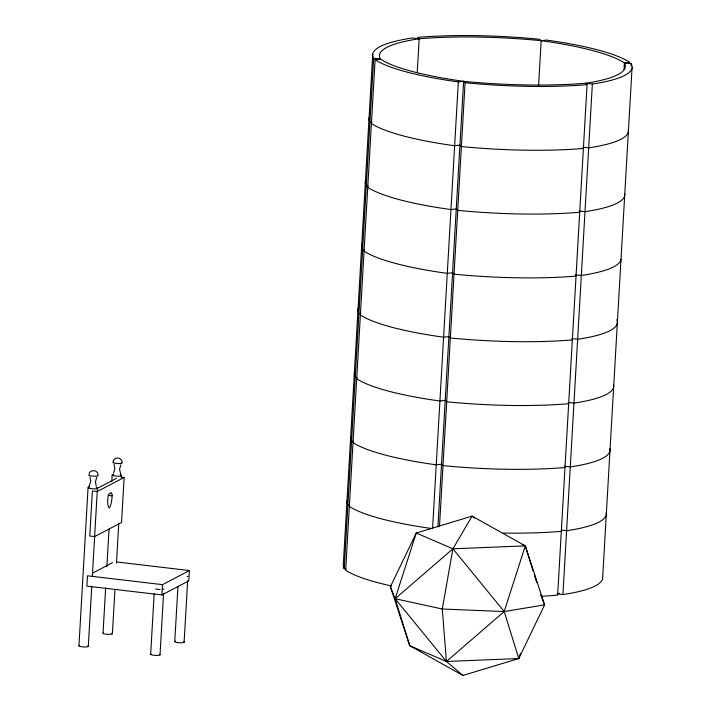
<?xml version="1.0" encoding="UTF-8"?>
<svg xmlns="http://www.w3.org/2000/svg" width="711" height="711" viewBox="0 0 711 711"><rect width="100%" height="100%" fill="white"/><g stroke="black" fill="none" stroke-linecap="round" stroke-linejoin="round"><path stroke-width="1.07" d="M78.948 645.766L88.066 487.613M88.297 646.379L91.746 586.655M92.377 575.599L97.238 491.541L124.149 477.437L121.554 522.487L94.643 536.592L89.764 536.014L92.359 490.963L97.238 491.541M97.291 490.439L97.416 488.226M103.042 633.137L105.655 587.793M106.872 566.783L109.041 529.18M111.778 481.623L112.16 474.984M112.391 633.759L114.942 589.517M116.48 562.97L118.773 523.163M121.385 477.819L121.519 475.606M150.67 654.2L154.154 593.721M161.895 594.947L162.49 584.646L189.402 570.542L188.806 580.843L161.895 594.947L86.875 586.113L87.471 575.812L162.49 584.646M160.019 654.822L163.566 593.241M174.764 641.58L177.937 586.593M184.113 642.193L187.668 580.611M372.733 54.187L343.297 564.703A149.55 28.28 3.3 0 0 344.213 568.818L346.141 569.04M344.213 568.818L373.648 58.293A149.55 28.28 3.3 0 1 412.424 37.976L419.179 38.767A149.55 28.28 3.3 0 1 541.178 40.687L546.466 40.074A149.55 28.28 3.3 0 1 629.679 62.31L624.391 62.915A149.55 28.28 3.3 0 1 585.606 83.24A149.55 28.28 3.3 0 1 463.616 81.321L458.319 81.925A149.55 28.28 3.3 0 1 375.106 59.697L345.67 570.213A149.55 28.28 3.3 0 0 391.503 585.953M417.215 72.877L419.179 38.767L417.721 37.372A149.55 28.28 3.3 0 1 539.711 39.283L541.178 40.687A149.55 28.28 3.3 0 1 624.391 62.915L631.146 63.714L631.013 65.91M458.319 81.925L432.564 528.637A149.55 28.28 3.3 0 1 349.35 506.401M437.923 526.931L463.616 81.321A149.55 28.28 3.3 0 1 380.403 59.084L373.648 58.293M439.514 526.131L465.074 82.725L463.616 81.321M538.574 85.791L541.178 40.687M631.146 63.714A149.55 28.28 3.3 0 1 592.361 84.031L585.606 83.24L587.073 84.636L557.637 595.16A149.55 28.28 3.3 0 1 541.649 596.236M557.14 593.872L562.925 594.556L592.361 84.031M624.009 69.518L624.391 62.915M632.052 67.821L602.617 578.345A149.55 28.28 3.3 0 1 562.925 594.556M390.41 586.708L395.147 598.715L409.74 645.704L446.419 661.47L518.79 658.537L544.626 604.857L525.287 545.87L472.104 516.124L416.237 533.037L390.41 586.708L409.74 645.704L462.923 675.45L518.79 658.537L520.461 653.32M89.026 473.784C90.297 469.287 97.398 469.722 98.056 474.379M113.12 461.155C114.391 456.666 121.501 457.102 122.15 461.75M96.758 477.401L95.443 481.747L96.252 486.235M113.547 473.162L114.862 468.816L114.053 464.327M120.861 464.781L119.537 469.127L120.79 474.441M88.813 486.742L90.768 481.445L89.959 476.957M97.167 488.448L116.391 478.37M92.279 573.297L112.454 562.721M375.106 59.697L380.403 59.084A149.55 28.28 3.3 0 1 419.179 38.767M371.897 122.336L369.969 122.105A149.55 28.28 3.3 0 1 369.053 117.999M582.896 147.168L588.681 147.844A149.55 28.28 3.3 0 0 628.302 129.598M368.218 186.149L366.289 185.927A149.55 28.28 3.3 0 1 365.374 181.812M579.216 210.98L585.002 211.665A149.55 28.28 3.3 0 0 624.622 193.419M364.539 249.97L362.61 249.739A149.55 28.28 3.3 0 1 362.397 243.642M575.537 274.793L581.322 275.477A149.55 28.28 3.3 0 0 621.014 259.266M360.859 313.782L358.931 313.551A149.55 28.28 3.3 0 1 358.717 307.454M571.857 338.614L577.643 339.289A149.55 28.28 3.3 0 0 616.793 319.666M357.18 377.594L355.251 377.372A149.55 28.28 3.3 0 1 354.336 373.257M568.178 402.426L573.964 403.11A149.55 28.28 3.3 0 0 613.584 384.864M353.5 441.415L351.572 441.184A149.55 28.28 3.3 0 1 350.656 437.078M564.498 466.238L570.284 466.923A149.55 28.28 3.3 0 0 609.905 448.677M121.226 477.09L124.149 477.437M349.821 505.228L347.892 504.997A149.55 28.28 3.3 0 1 346.977 500.891M561.779 530.175L566.605 530.735A149.55 28.28 3.3 0 0 606.225 512.489M108.188 495.398L112.098 495.86A10.434 3.084 -83.3 0 1 109.343 507.992A10.532 3.111 -83.3 0 1 107.85 498.135A4.533 1.342 -83.3 0 1 109.983 493.558L110.356 493.39A4.533 1.342 -83.3 0 1 112.098 495.86M116.586 561.974L189.402 570.542M522.23 544.555L525.287 545.87L533.072 570.924M474.584 518.221L472.104 516.124L452.916 548.803L395.147 598.715L446.419 661.47L462.923 675.45M540.671 594.849L544.626 604.857L504.188 611.549L442.278 609.007L395.147 598.715L416.237 533.037L452.916 548.803L525.287 545.87L504.188 611.549L446.419 661.47L442.278 609.007L452.916 548.803L504.188 611.549L518.79 658.537M534.37 575.101L536.636 582.407M360.388 314.955A149.55 28.28 3.3 0 0 443.602 337.192L448.899 336.587L450.356 337.983A149.55 28.28 3.3 0 0 572.355 339.902M364.068 251.143A149.55 28.28 3.3 0 0 447.281 273.371L452.578 272.766L454.036 274.17A149.55 28.28 3.3 0 0 576.034 276.081M579.714 212.269A149.55 28.28 3.3 0 1 457.715 210.349L456.258 208.954L450.961 209.558A149.55 28.28 3.3 0 1 367.747 187.322M583.393 148.457A149.55 28.28 3.3 0 1 461.395 146.537L459.937 145.142L454.64 145.746A149.55 28.28 3.3 0 1 371.426 123.51M587.073 84.636A149.55 28.28 3.3 0 1 465.074 82.725M559.237 593.285A149.55 28.28 3.3 0 1 557.202 593.605M561.317 531.348A149.55 28.28 3.3 0 1 503.121 533.072M564.996 467.527A149.55 28.28 3.3 0 1 442.997 465.616L441.54 464.212L436.243 464.816A149.55 28.28 3.3 0 1 353.029 442.589M568.676 403.715A149.55 28.28 3.3 0 1 446.677 401.795L445.219 400.4L439.922 401.004A149.55 28.28 3.3 0 1 356.709 378.767M187.917 576.212A4.693 0.889 3.3 0 1 187.162 576.612M111.894 633.279A4.693 0.889 3.3 0 1 108.081 634.354A4.693 0.889 3.3 0 1 103.273 632.923M120.328 474.895A4.693 0.889 3.3 0 1 119.963 476.13A4.693 0.889 3.3 0 1 113.351 475.695A4.693 0.889 3.3 0 1 113.716 474.459M121.741 462.479A4.693 0.889 3.3 0 1 117.315 463.519A4.693 0.889 3.3 0 1 113.644 461.937M97.647 475.099A4.693 0.889 3.3 0 1 93.825 476.174A4.693 0.889 3.3 0 1 89.017 474.744M87.8 645.899A4.693 0.889 3.3 0 1 83.978 646.974A4.693 0.889 3.3 0 1 79.17 645.552M183.616 641.713A4.693 0.889 3.3 0 1 179.181 642.762A4.693 0.889 3.3 0 1 175.519 641.18M96.225 487.524A4.693 0.889 3.3 0 1 95.869 488.759A4.693 0.889 3.3 0 1 89.257 488.315A4.693 0.889 3.3 0 1 89.613 487.088M163.823 588.841A4.693 0.889 3.3 0 1 163.068 589.232M160.108 589.455A4.693 0.889 3.3 0 1 155.656 588.93M159.522 654.342A4.693 0.889 3.3 0 1 155.7 655.418A4.693 0.889 3.3 0 1 150.892 653.987"/></g></svg>
